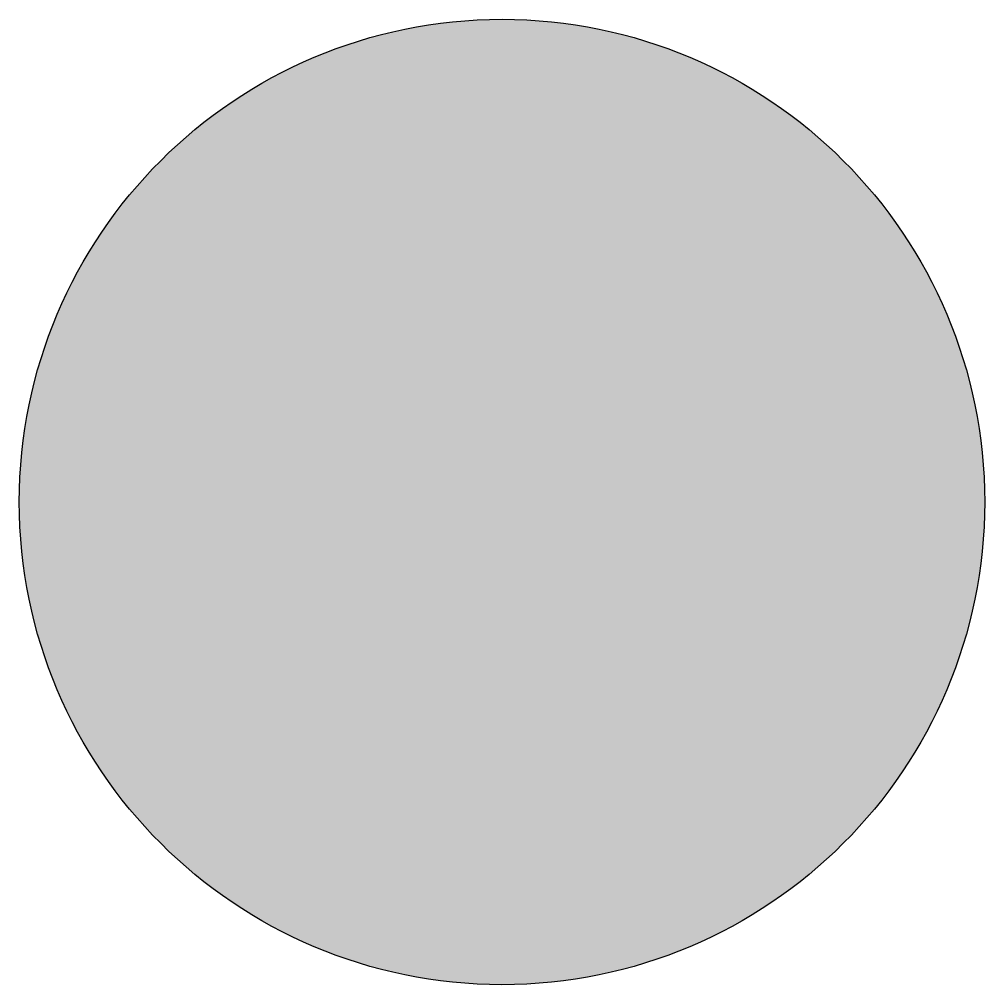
# Model space of a CAD drawing. Extents: x -20.5 to 20.5, y -20.5 to 20.5.
import ezdxf

# ---------------------------------------------------------------- set-up
doc = ezdxf.new("R2010")
doc.units = 0
doc.header["$MEASUREMENT"] = 0
doc.layers.get('0').update_dxf_attribs({"linetype": 'CONTINUOUS'})
doc.layers.add('HATCH', color=253, linetype='CONTINUOUS')

msp = doc.modelspace()

# ---------------------------------------------------------------- hatches: boundary and pattern name
h = msp.add_hatch(color=40)
h.dxf.hatch_style = 1
h.paths.add_polyline_path([(-20.5, 0, 1), (20.5, 0, 1)])

# ---------------------------------------------------------------- linework, layer by layer
at = {"layer": 'HATCH'}
msp.add_circle((0, 0), 20.5, dxfattribs=at)

doc.saveas('drawing.dxf')
